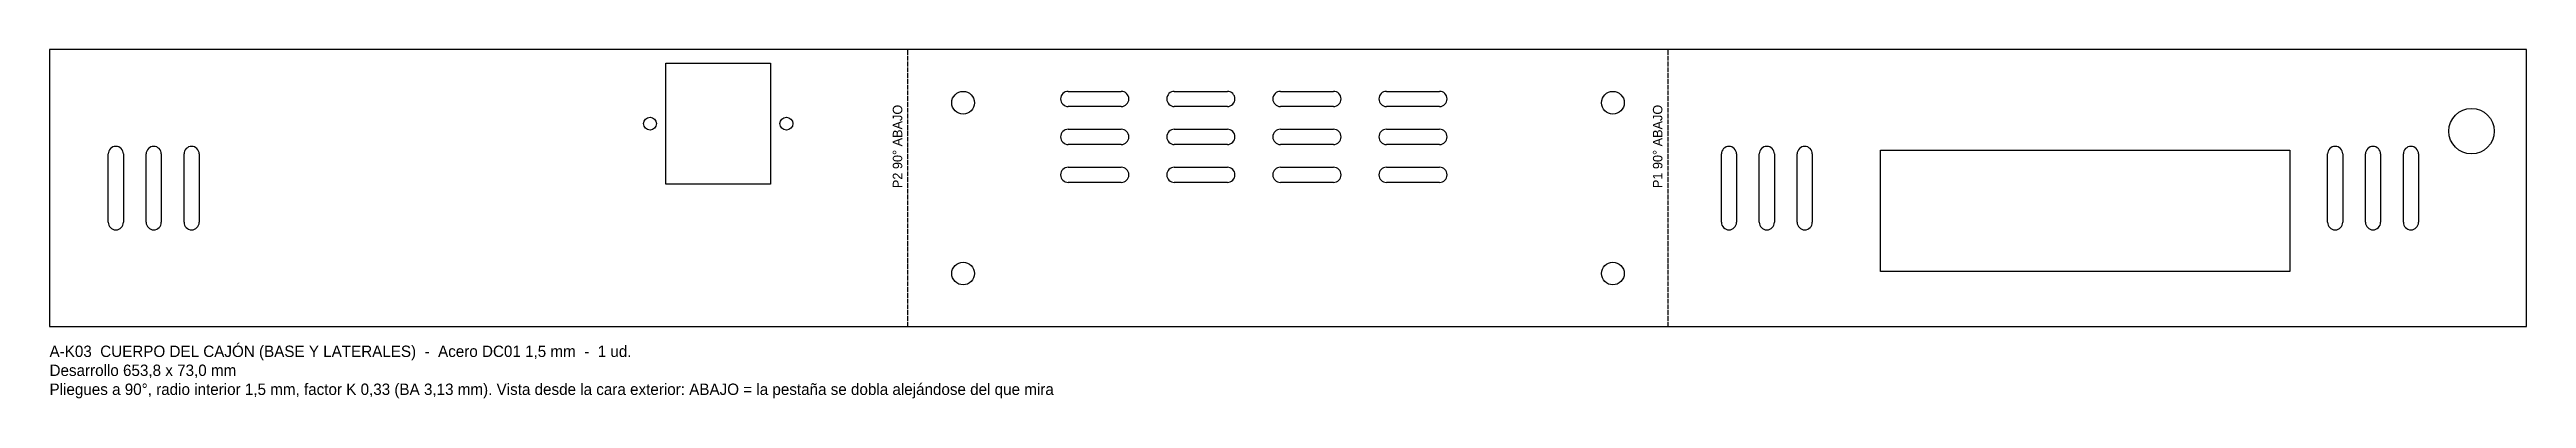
# Model space of a CAD drawing. Header units: millimetres. Extents: x 0 to 654, y -19 to 73.
import ezdxf

# ---------------------------------------------------------------- set-up
doc = ezdxf.new("R2010")
doc.units = ezdxf.units.MM
doc.linetypes.add('DASHED', pattern=[1.524, 1.27, -0.254])
for name, color, linetype in [('CORTE', 7, 'CONTINUOUS'), ('PLIEGUES', 1, 'DASHED'), ('TEXTO', 3, 'CONTINUOUS')]:
    doc.layers.add(name, color=color, linetype=linetype)

msp = doc.modelspace()

# ---------------------------------------------------------------- linework, layer by layer
at = {"layer": 'CORTE'}
for p, q in [((653.77, 73), (0, 73)), ((0, 73), (0, 0)), ((653.77, 0), (653.77, 73)), ((162.68, 37.55), (162.68, 69.45)), ((162.68, 69.45), (190.32, 69.45)), ((190.32, 69.45), (190.32, 37.55)), ((268.88, 62), (282.88, 62)), ((296.88, 62), (310.88, 62)), ((324.88, 62), (338.88, 62)), ((352.88, 62), (366.88, 62)), ((282.88, 58), (268.88, 58)), ((310.88, 58), (296.88, 58)), ((338.88, 58), (324.88, 58)), ((366.88, 58), (352.88, 58)), ((268.88, 52), (282.88, 52)), ((282.88, 48), (268.88, 48)), ((296.88, 52), (310.88, 52)), ((310.88, 48), (296.88, 48)), ((324.88, 52), (338.88, 52)), ((338.88, 48), (324.88, 48)), ((352.88, 52), (366.88, 52)), ((366.88, 48), (352.88, 48)), ((483.27, 14.5), (483.27, 46.5)), ((483.27, 46.5), (591.27, 46.5)), ((591.27, 46.5), (591.27, 14.5)), ((15.5, 27.5), (15.5, 45.5)), ((19.5, 45.5), (19.5, 27.5)), ((25.5, 27.5), (25.5, 45.5)), ((29.5, 45.5), (29.5, 27.5)), ((35.5, 27.5), (35.5, 45.5)), ((39.5, 45.5), (39.5, 27.5)), ((268.88, 42), (282.88, 42)), ((296.88, 42), (310.88, 42)), ((324.88, 42), (338.88, 42)), ((352.88, 42), (366.88, 42)), ((441.27, 27.5), (441.27, 45.5)), ((445.27, 45.5), (445.27, 27.5)), ((451.27, 27.5), (451.27, 45.5)), ((455.27, 45.5), (455.27, 27.5)), ((461.27, 27.5), (461.27, 45.5)), ((465.27, 45.5), (465.27, 27.5)), ((601.27, 27.5), (601.27, 45.5)), ((605.27, 45.5), (605.27, 27.5)), ((611.27, 27.5), (611.27, 45.5)), ((615.27, 45.5), (615.27, 27.5)), ((621.27, 27.5), (621.27, 45.5)), ((625.27, 45.5), (625.27, 27.5)), ((190.32, 37.55), (162.68, 37.55)), ((282.88, 38), (268.88, 38)), ((310.88, 38), (296.88, 38)), ((338.88, 38), (324.88, 38)), ((366.88, 38), (352.88, 38)), ((591.27, 14.5), (483.27, 14.5)), ((0, 0), (653.77, 0))]:
    msp.add_line(p, q, dxfattribs=at)
for centre, radius in [((241.13, 59), 3), ((412.63, 59), 3), ((158.5, 53.5), 1.7), ((194.5, 53.5), 1.7), ((639.27, 51.5), 6), ((241.13, 14), 3), ((412.63, 14), 3)]:
    msp.add_circle(centre, radius, dxfattribs=at)
for centre, start, end in [((268.88, 60), 90, 270), ((282.88, 60), -90, 90), ((296.88, 60), 90, 270), ((310.88, 60), -90, 90), ((324.88, 60), 90, 270), ((338.88, 60), -90, 90), ((352.88, 60), 90, 270), ((366.88, 60), -90, 90), ((17.5, 45.5), 0, 180), ((27.5, 45.5), 0, 180), ((37.5, 45.5), 0, 180), ((268.88, 50), 90, 270), ((282.88, 50), -90, 90), ((296.88, 50), 90, 270), ((310.88, 50), -90, 90), ((324.88, 50), 90, 270), ((338.88, 50), -90, 90), ((352.88, 50), 90, 270), ((366.88, 50), -90, 90), ((443.27, 45.5), 0, 180), ((453.27, 45.5), 0, 180), ((463.27, 45.5), 0, 180), ((603.27, 45.5), 0, 180), ((613.27, 45.5), 0, 180), ((623.27, 45.5), 0, 180), ((268.88, 40), 90, 270), ((282.88, 40), -90, 90), ((296.88, 40), 90, 270), ((310.88, 40), -90, 90), ((324.88, 40), 90, 270), ((338.88, 40), -90, 90), ((352.88, 40), 90, 270), ((366.88, 40), -90, 90), ((17.5, 27.5), -180, 0), ((27.5, 27.5), -180, 0), ((37.5, 27.5), -180, 0), ((443.27, 27.5), 180, 360), ((453.27, 27.5), 180, 360), ((463.27, 27.5), 180, 360), ((603.27, 27.5), 180, 360), ((613.27, 27.5), 180, 360), ((623.27, 27.5), 180, 360)]:
    msp.add_arc(centre, 2, start, end, dxfattribs=at)
at = {"layer": 'PLIEGUES', "linetype": 'DASHED'}
for p, q in [((226.57, 0), (226.57, 73)), ((427.2, 0), (427.2, 73))]:
    msp.add_line(p, q, dxfattribs=at)

# ---------------------------------------------------------------- texts
at = {"layer": 'TEXTO'}
for s, p in [('P2 90° ABAJO', (225.07, 36.5)), ('P1 90° ABAJO', (425.7, 36.5))]:
    msp.add_text(s, height=2.5, rotation=90, dxfattribs=at).set_placement(p)
for s, p in [('A-K03  CUERPO DEL CAJÓN (BASE Y LATERALES)  -  Acero DC01 1,5 mm  -  1 ud.', (0, -8)), ('Desarrollo 653,8 x 73,0 mm', (0, -13)), ('Pliegues a 90°, radio interior 1,5 mm, factor K 0,33 (BA 3,13 mm). Vista desde la cara exterior: ABAJO = la pestaña se dobla alejándose del que mira', (0, -18))]:
    msp.add_text(s, height=3, dxfattribs=at).set_placement(p)

doc.saveas('drawing.dxf')
